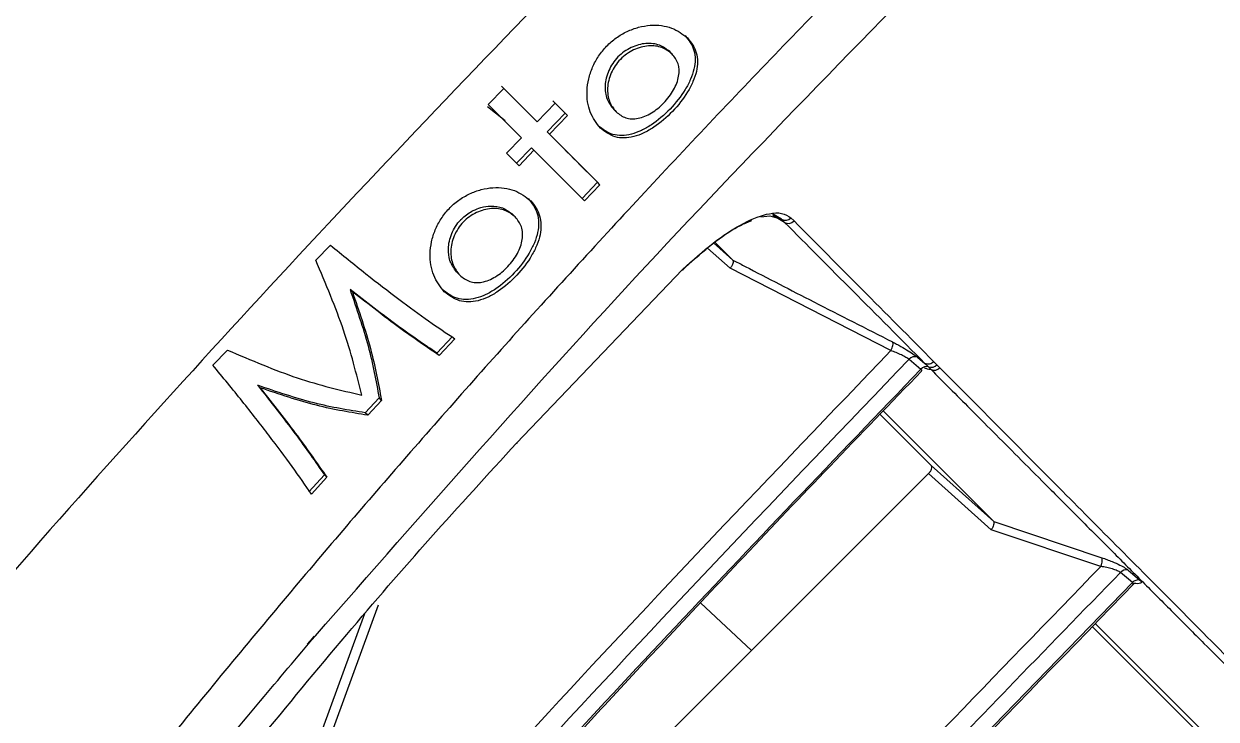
# Model space of a CAD drawing. Extents: x 400 to 501, y 484 to 634.
# Drawn here: x 412.33 to 415.374, y 580.521 to 582.297 of the extents above; entities that cross this region are included whole.
import ezdxf

# ---------------------------------------------------------------- set-up
doc = ezdxf.new("R2010")
doc.units = 0
doc.header["$MEASUREMENT"] = 0
doc.layers.add('DIM', color=3, linetype='Continuous')
doc.layers.add('GEOMETRY', color=3, linetype='Continuous', lineweight=25)

# ---------------------------------------------------------------- blocks, each defined once
blk = doc.blocks.new('2026 GRANDEE')
at = {"layer": 'GEOMETRY', "ltscale": 16}
for p, q in [((-36.4397, -14.6203), (-36.4458, -14.6141)), ((-36.9092, -14.7492), (-36.8694, -14.7085)), ((-36.8755, -14.7023), (-36.7905, -14.7874)), ((-36.8694, -14.7085), (-36.7843, -14.7935)), ((-36.8661, -14.7912), (-36.911, -14.7553)), ((-36.824, -14.8345), (-36.9092, -14.7492)), ((-36.7843, -14.7935), (-36.7383, -14.746)), ((-36.7444, -14.7399), (-36.713, -14.7714)), ((-36.7383, -14.746), (-36.7068, -14.7775)), ((-36.7843, -14.7935), (-36.7905, -14.7874)), ((-36.713, -14.7714), (-36.7589, -14.819)), ((-36.7068, -14.7775), (-36.7528, -14.8251)), ((-36.7068, -14.7775), (-36.713, -14.7714)), ((-36.5827, -14.7681), (-36.5888, -14.762)), ((-36.7528, -14.8251), (-36.7589, -14.819)), ((-36.8622, -14.874), (-36.824, -14.8345)), ((-36.8305, -14.9057), (-36.8622, -14.874)), ((-36.7985, -14.86), (-36.8367, -14.8996)), ((-36.7923, -14.8661), (-36.8305, -14.9057)), ((-36.7923, -14.8661), (-36.7985, -14.86)), ((-36.6299, -14.9481), (-36.6692, -14.9894)), ((-36.6238, -14.9542), (-36.663, -14.9956)), ((-36.6238, -14.9542), (-36.6299, -14.9481)), ((-36.8399, -15.0366), (-36.8461, -15.0304)), ((-36.2129, -15.0365), (-36.1902, -15.0337)), ((-36.1902, -15.0337), (-36.1604, -15.0426)), ((-36.1604, -15.0426), (-36.1848, -15.0281)), ((-36.1526, -15.0504), (-36.1823, -15.0327)), ((-36.2431, -15.0484), (-36.2364, -15.0453)), ((-36.1604, -15.0426), (-36.1526, -15.0504)), ((-36.1362, -15.039), (-36.1285, -15.0468)), ((-37.3494, -15.1471), (-37.3118, -15.1087)), ((-36.3492, -15.116), (-36.2913, -15.1678)), ((-36.2847, -15.1467), (-36.3336, -15.103)), ((-36.3306, -15.1006), (-36.2847, -15.1467)), ((-36.9816, -15.1857), (-36.9878, -15.1796)), ((-36.8367, -15.6142), (-36.413, -15.1711)), ((-36.413, -15.1711), (-36.4033, -15.1613)), ((-36.4128, -15.1722), (-36.4031, -15.1624)), ((-35.8814, -15.3781), (-36.2913, -15.1678)), ((-37.2558, -15.2278), (-37.2619, -15.2217)), ((-37.0003, -15.3417), (-37.0401, -15.3844)), ((-36.9942, -15.3478), (-37.0339, -15.3905)), ((-37.6125, -15.4148), (-37.5748, -15.3765)), ((-37.0339, -15.3905), (-37.0401, -15.3844)), ((-35.8348, -15.4002), (-35.8047, -15.4255)), ((-35.813, -15.3949), (-35.7942, -15.4108)), ((-35.8028, -15.4302), (-35.8027, -15.4295)), ((-35.7942, -15.4108), (-35.7848, -15.4195)), ((-35.7848, -15.4195), (-35.7787, -15.4263)), ((-35.7715, -15.4063), (-35.764, -15.4144)), ((-35.764, -15.4144), (-35.7561, -15.4219)), ((-37.4915, -15.4728), (-37.4976, -15.4666)), ((-37.1876, -15.4989), (-37.2229, -15.5369)), ((-37.1815, -15.5051), (-37.2167, -15.543)), ((-37.1815, -15.5051), (-37.1876, -15.4989)), ((-37.2167, -15.543), (-37.2229, -15.5369)), ((-35.7783, -15.6716), (-35.9091, -15.5407)), ((-35.9007, -15.532), (-35.6186, -15.8149)), ((-35.6186, -15.8149), (-35.7783, -15.6716)), ((-37.3273, -15.6955), (-37.3667, -15.7385)), ((-37.3212, -15.7016), (-37.3606, -15.7447)), ((-37.3212, -15.7016), (-37.3273, -15.6955)), ((-36.5309, -16.4378), (-35.7852, -15.6923)), ((-35.7852, -15.6923), (-35.625, -15.8361)), ((-35.6186, -15.8149), (-35.3426, -15.9071)), ((-35.3453, -15.9296), (-35.625, -15.8361)), ((-35.2648, -15.9707), (-35.295, -15.9448)), ((-35.2757, -15.9387), (-35.2457, -15.9645)), ((-37.1903, -16.0286), (-37.6576, -17.3113)), ((-36.3673, -16.0222), (-36.2371, -16.1441)), ((-37.6805, -17.3006), (-37.2238, -16.0497)), ((-35.1045, -16.3462), (-35.3665, -16.0839)), ((-35.3586, -16.0756), (-34.9469, -16.4881))]:
    blk.add_line(p, q, dxfattribs=at)
at = {"layer": 'GEOMETRY', "ltscale": 16, "flags": 128}
blk.add_lwpolyline([(-36.8367, -15.6142), (-36.8362, -15.6148), (-36.836, -15.6151), (-36.8362, -15.615), (-36.8366, -15.6148)], dxfattribs=at)
at = {"layer": 'GEOMETRY', "ltscale": 16}
for centre, radius, start, end in [((-36.1506, -15.0258), 0.0195, 239.6804, 317.2952), ((-36.1428, -15.0336), 0.0195, 239.6984, 317.268), ((-35.8203, -15.4126), 0.0191, 67.571, 139.5693), ((-35.79, -15.4383), 0.0195, 74.5021, 139.0683), ((-35.7784, -15.4006), 0.02, 251.4982, 316.4139), ((-35.7705, -15.4085), 0.0196, 245.3836, 317.096), ((-35.2802, -15.9579), 0.0197, 76.9119, 138.4971), ((-35.25, -15.9837), 0.0197, 77.3425, 138.478)]:
    blk.add_arc(centre, radius, start, end, dxfattribs=at)
for points, knots in [([(-40.5003, -15.8714), (-40.4458, -15.8151), (-40.3226, -15.6877), (-40.1408, -15.4997), (-39.9651, -15.3178), (-39.8201, -15.1678), (-39.7056, -15.0492), (-39.6194, -14.9601), (-39.5502, -14.8884), (-39.4511, -14.7859), (-39.3025, -14.6322), (-39.0935, -14.416), (-38.8443, -14.1584), (-38.5644, -13.8693), (-38.2653, -13.5609), (-37.9638, -13.2506), (-37.6617, -12.9402), (-37.3313, -12.6013), (-36.9741, -12.2355), (-36.5987, -11.8519), (-36.2427, -11.4888), (-35.9145, -11.1547), (-35.6645, -10.9006), (-35.4828, -10.716), (-35.3515, -10.5826), (-35.2026, -10.4314), (-35.0272, -10.2533), (-34.826, -10.049), (-34.5993, -9.8189), (-34.359, -9.575), (-34.1941, -9.4073), (-34.113, -9.3249)], [0, 0, 0, 0, 0.025706, 0.058116, 0.085771, 0.108674, 0.126547, 0.139842, 0.14935, 0.159222, 0.186616, 0.219484, 0.257819, 0.304206, 0.351452, 0.398756, 0.44612, 0.493545, 0.553989, 0.613827, 0.669581, 0.720778, 0.767425, 0.786508, 0.805714, 0.828802, 0.856129, 0.887695, 0.922828, 0.962064, 1, 1, 1, 1]), ([(-40.3706, -15.9417), (-40.3422, -15.9148), (-40.11, -15.6952), (-39.6744, -15.2761), (-39.065, -14.6861), (-38.4575, -14.0915), (-37.8521, -13.494), (-37.249, -12.8934), (-36.6483, -12.2902), (-36.0504, -11.6845), (-35.4555, -11.0767), (-34.8652, -10.4669), (-34.4262, -10.0105), (-34.187, -9.7575), (-34.1406, -9.7083)], [0, 0, 0, 0, 0.013438, 0.10981, 0.206183, 0.302486, 0.398732, 0.494983, 0.591271, 0.687581, 0.783942, 0.880359, 0.976777, 1, 1, 1, 1]), ([(-32.0826, -10.2807), (-32.4042, -10.5222), (-33.044, -11.0026), (-33.956, -11.7803), (-34.8417, -12.5767), (-35.7009, -13.3979), (-36.5348, -14.2323), (-37.3474, -15.0774), (-38.1302, -15.9429), (-38.8881, -16.8398), (-39.3585, -17.4672), (-39.595, -17.7827)], [0, 0, 0, 0, 0.113392, 0.225638, 0.337341, 0.448782, 0.560233, 0.669481, 0.778832, 0.888788, 1, 1, 1, 1]), ([(-31.6026, -10.7629), (-31.7346, -10.851), (-32.0014, -11.0291), (-32.3994, -11.3097), (-32.8003, -11.6038), (-33.2029, -11.9123), (-33.5956, -12.2261), (-34.0451, -12.6002), (-34.5554, -13.0457), (-35.1391, -13.5846), (-35.6554, -14.0878), (-36.0964, -14.5358), (-36.4532, -14.9108), (-36.7926, -15.2802), (-37.1149, -15.6435), (-37.4296, -16.0113), (-37.8042, -16.466), (-38.23, -17.0115), (-38.6902, -17.6387), (-38.9753, -18.0617), (-39.1157, -18.2701)], [0, 0, 0, 0, 0.044709, 0.090349, 0.13691, 0.184379, 0.232745, 0.277954, 0.348418, 0.422679, 0.500679, 0.550525, 0.598903, 0.645795, 0.691185, 0.735062, 0.781563, 0.856423, 0.929252, 1, 1, 1, 1]), ([(-37.3359, -12.5699), (-37.7534, -12.9998), (-38.3953, -13.6607), (-39.245, -14.5503), (-39.6809, -15.0064), (-39.8943, -15.2296)], [0, 0, 0, 0, 0.487216, 0.749024, 1, 1, 1, 1]), ([(-37.3502, -16.1064), (-37.0717, -15.7887), (-36.5147, -15.1534), (-35.9223, -14.551), (-35.626, -14.2499)], [0, 0, 0, 0, 0.499989, 1, 1, 1, 1]), ([(-36.6227, -14.8097), (-36.6325, -14.7969), (-36.652, -14.7715), (-36.659, -14.7238), (-36.6536, -14.6839), (-36.6435, -14.6538), (-36.6282, -14.6253), (-36.6077, -14.5997), (-36.5828, -14.5784), (-36.5549, -14.562), (-36.5252, -14.5511), (-36.4855, -14.5444), (-36.4379, -14.5504), (-36.4127, -14.5697), (-36.4, -14.5794)], [0, 0, 0, 0, 0.125007, 0.249245, 0.311997, 0.374621, 0.437086, 0.499444, 0.561819, 0.624321, 0.687034, 0.750014, 0.874728, 1, 1, 1, 1]), ([(-36.4061, -14.5733), (-36.3972, -14.5851), (-36.3838, -14.6028), (-36.3801, -14.6337), (-36.3829, -14.6586), (-36.3918, -14.6848), (-36.4102, -14.7199), (-36.4433, -14.7623), (-36.4841, -14.7971), (-36.5182, -14.8166), (-36.5439, -14.8263), (-36.5685, -14.8295), (-36.5991, -14.8261), (-36.6169, -14.8125), (-36.6288, -14.8035)], [0, 0, 0, 0, 0.125162, 0.187418, 0.249725, 0.31225, 0.374848, 0.499701, 0.624301, 0.686777, 0.749444, 0.812037, 0.874515, 1, 1, 1, 1]), ([(-36.4, -14.5794), (-36.391, -14.5912), (-36.3776, -14.609), (-36.374, -14.6398), (-36.3767, -14.6647), (-36.3857, -14.6909), (-36.4041, -14.7261), (-36.4372, -14.7684), (-36.4779, -14.8032), (-36.512, -14.8228), (-36.5377, -14.8324), (-36.5623, -14.8357), (-36.593, -14.8322), (-36.6108, -14.8187), (-36.6227, -14.8097)], [0, 0, 0, 0, 0.125162, 0.187418, 0.249725, 0.31225, 0.374848, 0.499701, 0.624301, 0.686777, 0.749444, 0.812037, 0.874515, 1, 1, 1, 1]), ([(-36.4458, -14.6141), (-36.4539, -14.6079), (-36.4701, -14.5955), (-36.5001, -14.5919), (-36.5252, -14.5962), (-36.5441, -14.6032), (-36.5621, -14.6137), (-36.5783, -14.6275), (-36.5917, -14.644), (-36.6018, -14.6624), (-36.6084, -14.6817), (-36.612, -14.7072), (-36.6078, -14.7375), (-36.5952, -14.7538), (-36.5888, -14.762)], [0, 0, 0, 0, 0.124907, 0.249151, 0.311991, 0.374602, 0.436982, 0.499268, 0.561581, 0.624083, 0.686883, 0.749881, 0.874629, 1, 1, 1, 1]), ([(-36.4397, -14.6203), (-36.4478, -14.6141), (-36.464, -14.6016), (-36.4939, -14.598), (-36.519, -14.6023), (-36.538, -14.6094), (-36.556, -14.6199), (-36.5722, -14.6336), (-36.5856, -14.6502), (-36.5956, -14.6686), (-36.6022, -14.6879), (-36.6059, -14.7134), (-36.6016, -14.7436), (-36.589, -14.76), (-36.5827, -14.7681)], [0, 0, 0, 0, 0.124907, 0.249151, 0.311991, 0.374602, 0.436982, 0.499268, 0.561581, 0.624083, 0.686883, 0.749881, 0.874629, 1, 1, 1, 1]), ([(-36.5827, -14.7681), (-36.5749, -14.7742), (-36.5633, -14.7832), (-36.5431, -14.7864), (-36.5268, -14.7853), (-36.5096, -14.7801), (-36.4924, -14.7713), (-36.4758, -14.7596), (-36.4603, -14.7454), (-36.4468, -14.7294), (-36.4356, -14.7122), (-36.4273, -14.6945), (-36.4208, -14.6712), (-36.4219, -14.6436), (-36.4337, -14.6281), (-36.4397, -14.6203)], [0, 0, 0, 0, 0.124952, 0.187105, 0.249536, 0.312248, 0.374811, 0.437331, 0.499774, 0.562208, 0.624703, 0.687287, 0.750136, 0.874667, 1, 1, 1, 1]), ([(-36.7589, -14.819), (-36.7347, -14.8432), (-36.686, -14.8919), (-36.6486, -14.9293), (-36.6299, -14.9481)], [0, 0, 0, 0, 0.498284, 1, 1, 1, 1]), ([(-36.7528, -14.8251), (-36.7285, -14.8494), (-36.6799, -14.8981), (-36.6425, -14.9355), (-36.6238, -14.9542)], [0, 0, 0, 0, 0.498284, 1, 1, 1, 1]), ([(-36.663, -14.9956), (-36.6817, -14.9768), (-36.7192, -14.9393), (-36.768, -14.8905), (-36.7923, -14.8661)], [0, 0, 0, 0, 0.499928, 1, 1, 1, 1]), ([(-37.0213, -15.2276), (-37.0314, -15.2146), (-37.0515, -15.1887), (-37.0594, -15.1403), (-37.0547, -15.1), (-37.0451, -15.0695), (-37.0301, -15.0407), (-37.0099, -15.0147), (-36.985, -14.9931), (-36.9569, -14.9767), (-36.9271, -14.9658), (-36.8871, -14.9593), (-36.8391, -14.9657), (-36.8134, -14.9854), (-36.8006, -14.9953)], [0, 0, 0, 0, 0.1249588, 0.249241, 0.3120458, 0.3746691, 0.4370882, 0.4994107, 0.5617675, 0.6242506, 0.6869664, 0.7499719, 0.8747142, 1, 1, 1, 1]), ([(-36.8067, -14.9892), (-36.7976, -15.0012), (-36.7838, -15.0192), (-36.7796, -15.0505), (-36.7819, -15.0758), (-36.7905, -15.1024), (-36.8083, -15.1381), (-36.8409, -15.181), (-36.8814, -15.2162), (-36.9155, -15.2359), (-36.9413, -15.2455), (-36.9661, -15.2485), (-36.9971, -15.2446), (-37.0153, -15.2307), (-37.0274, -15.2214)], [0, 0, 0, 0, 0.12515, 0.187398, 0.249723, 0.312277, 0.374881, 0.499698, 0.624308, 0.686785, 0.749416, 0.811971, 0.874454, 1, 1, 1, 1]), ([(-36.8006, -14.9953), (-36.7914, -15.0073), (-36.7777, -15.0253), (-36.7735, -15.0567), (-36.7758, -15.0819), (-36.7843, -15.1085), (-36.8022, -15.1442), (-36.8347, -15.1872), (-36.8753, -15.2224), (-36.9094, -15.242), (-36.9352, -15.2516), (-36.96, -15.2546), (-36.991, -15.2508), (-37.0091, -15.2369), (-37.0213, -15.2276)], [0, 0, 0, 0, 0.12515, 0.187398, 0.249723, 0.312277, 0.374881, 0.499698, 0.624308, 0.686785, 0.749416, 0.811971, 0.874454, 1, 1, 1, 1]), ([(-36.9878, -15.1796), (-36.9943, -15.1713), (-37.0019, -15.1618), (-37.0092, -15.1404), (-37.0118, -15.1223), (-37.009, -15.0986), (-37.0028, -15.0791), (-36.9931, -15.0604), (-36.9841, -15.0489), (-36.9775, -15.042), (-36.9679, -15.0326), (-36.9508, -15.0209), (-36.9261, -15.0113), (-36.9, -15.0075), (-36.8699, -15.012), (-36.8543, -15.024), (-36.8461, -15.0304)], [0, 0, 0, 0, 0.124275, 0.145267, 0.248901, 0.311563, 0.374074, 0.436855, 0.499406, 0.501771, 0.52099, 0.617745, 0.683258, 0.764543, 0.874669, 1, 1, 1, 1]), ([(-36.8399, -15.0366), (-36.8481, -15.0302), (-36.8646, -15.0175), (-36.8948, -15.0136), (-36.9201, -15.0178), (-36.9391, -15.0248), (-36.9572, -15.0354), (-36.9734, -15.0493), (-36.9866, -15.066), (-36.9964, -15.0847), (-37.0027, -15.1042), (-37.0059, -15.13), (-37.0011, -15.1607), (-36.9881, -15.1773), (-36.9816, -15.1857)], [0, 0, 0, 0, 0.124875, 0.249119, 0.311989, 0.374595, 0.436946, 0.499214, 0.561521, 0.624034, 0.686862, 0.749857, 0.874606, 1, 1, 1, 1]), ([(-36.4033, -15.1613), (-36.3771, -15.1383), (-36.3269, -15.0942), (-36.2521, -15.0475), (-36.1968, -15.0269), (-36.1573, -15.0251), (-36.1436, -15.0342), (-36.1362, -15.039)], [0, 0, 0, 0, 0.23039, 0.441247, 0.685504, 0.832404, 1, 1, 1, 1]), ([(-36.9816, -15.1857), (-36.9737, -15.1919), (-36.9619, -15.2011), (-36.9415, -15.2047), (-36.9251, -15.2037), (-36.9078, -15.1985), (-36.8905, -15.1897), (-36.8739, -15.1779), (-36.8586, -15.1635), (-36.8452, -15.1473), (-36.8342, -15.1299), (-36.8262, -15.1119), (-36.8201, -15.0883), (-36.8216, -15.0603), (-36.8338, -15.0445), (-36.8399, -15.0366)], [0, 0, 0, 0, 0.124936, 0.187071, 0.249503, 0.312225, 0.374781, 0.437294, 0.499737, 0.562165, 0.62465, 0.687242, 0.750123, 0.874681, 1, 1, 1, 1]), ([(-36.4057, -15.1649), (-36.3825, -15.1442), (-36.3365, -15.1031), (-36.2795, -15.0637), (-36.2526, -15.0524), (-36.2431, -15.0484)], [0, 0, 0, 0, 0.395157, 0.786823, 1, 1, 1, 1]), ([(-36.1526, -15.0504), (-36.0951, -15.1082), (-35.9803, -15.2236), (-35.8561, -15.3485), (-35.7942, -15.4108)], [0, 0, 0, 0, 0.501212, 1, 1, 1, 1]), ([(-36.1285, -15.0468), (-36.0713, -15.1043), (-35.9569, -15.2194), (-35.8333, -15.344), (-35.7715, -15.4063)], [0, 0, 0, 0, 0.500016, 1, 1, 1, 1]), ([(-37.3118, -15.1087), (-37.2814, -15.1335), (-37.2206, -15.1829), (-37.1364, -15.2478), (-37.0589, -15.3046), (-37.0158, -15.3334), (-36.9942, -15.3478)], [0, 0, 0, 0, 0.250827, 0.500686, 0.749471, 1, 1, 1, 1]), ([(-37.2321, -15.4915), (-37.2455, -15.4372), (-37.2725, -15.3285), (-37.3237, -15.2077), (-37.3494, -15.1471)], [0, 0, 0, 0, 0.498621, 1, 1, 1, 1]), ([(-36.2847, -15.1467), (-36.2844, -15.1472), (-36.2838, -15.1481), (-36.2836, -15.1509), (-36.2844, -15.1551), (-36.2866, -15.1602), (-36.289, -15.1645), (-36.2905, -15.1667), (-36.2913, -15.1678)], [0, 0, 0, 0, 0.13988, 0.272438, 0.507787, 0.73836, 0.866271, 1, 1, 1, 1]), ([(-36.2847, -15.1467), (-36.2834, -15.1474), (-36.273, -15.1528), (-36.2042, -15.1885), (-36.0696, -15.2579), (-35.944, -15.3218), (-35.8769, -15.3559)], [0, 0, 0, 0, 0.009299, 0.077021, 0.507617, 1, 1, 1, 1]), ([(-36.413, -15.1711), (-36.4128, -15.1716), (-36.4123, -15.1723), (-36.4128, -15.1721), (-36.413, -15.1721)], [0, 0, 0, 0, 0.651961, 1, 1, 1, 1]), ([(-36.4035, -15.1624), (-36.4033, -15.1625), (-36.4027, -15.1627), (-36.4031, -15.1619), (-36.4033, -15.1613)], [0, 0, 0, 0, 0.251118, 1, 1, 1, 1]), ([(-37.0401, -15.3844), (-37.0723, -15.3626), (-37.1368, -15.3189), (-37.2202, -15.2541), (-37.2619, -15.2217)], [0, 0, 0, 0, 0.4991736, 1, 1, 1, 1]), ([(-37.2619, -15.2217), (-37.2451, -15.2707), (-37.2116, -15.3687), (-37.1956, -15.4556), (-37.1876, -15.4989)], [0, 0, 0, 0, 0.500962, 1, 1, 1, 1]), ([(-37.2558, -15.2278), (-37.239, -15.2769), (-37.2055, -15.3749), (-37.1895, -15.4617), (-37.1815, -15.5051)], [0, 0, 0, 0, 0.500962, 1, 1, 1, 1]), ([(-37.0339, -15.3905), (-37.0662, -15.3687), (-37.1307, -15.3251), (-37.214, -15.2603), (-37.2558, -15.2278)], [0, 0, 0, 0, 0.4991736, 1, 1, 1, 1]), ([(-35.8814, -15.3781), (-35.8808, -15.3769), (-35.8795, -15.3745), (-35.8775, -15.3698), (-35.8759, -15.3644), (-35.8755, -15.36), (-35.876, -15.3572), (-35.8766, -15.3564), (-35.8769, -15.3559)], [0, 0, 0, 0, 0.136828, 0.267138, 0.5, 0.732862, 0.863172, 1, 1, 1, 1]), ([(-35.8769, -15.3559), (-35.8735, -15.3577), (-35.8666, -15.3612), (-35.8595, -15.3652), (-35.8559, -15.3672)], [0, 0, 0, 0, 0.496588, 1, 1, 1, 1]), ([(-35.8559, -15.3672), (-35.8494, -15.371), (-35.8366, -15.3784), (-35.8215, -15.3883), (-35.8156, -15.3929), (-35.813, -15.3949)], [0, 0, 0, 0, 0.368496, 0.72258, 1, 1, 1, 1]), ([(-37.7155, -17.4542), (-37.4097, -17.105), (-36.7981, -16.4067), (-36.1559, -15.7357), (-35.8348, -15.4002)], [0, 0, 0, 0, 0.500027, 1, 1, 1, 1]), ([(-35.8814, -15.3781), (-36.1841, -15.6943), (-36.7896, -16.3267), (-37.3682, -16.9831), (-37.6576, -17.3113)], [0, 0, 0, 0, 0.49994, 1, 1, 1, 1]), ([(-37.5748, -15.3765), (-37.5143, -15.4024), (-37.3932, -15.4543), (-37.2859, -15.4791), (-37.2321, -15.4915)], [0, 0, 0, 0, 0.49898, 1, 1, 1, 1]), ([(-35.8348, -15.4002), (-35.8359, -15.3994), (-35.838, -15.3979), (-35.8443, -15.3943), (-35.8542, -15.3892), (-35.8678, -15.383), (-35.8769, -15.3798), (-35.8814, -15.3781)], [0, 0, 0, 0, 0.119735, 0.242602, 0.495149, 0.750283, 1, 1, 1, 1]), ([(-35.8047, -15.4255), (-36.0208, -15.6509), (-36.453, -16.1017), (-37.0864, -16.7918), (-37.4963, -17.2624), (-37.7013, -17.4977)], [0, 0, 0, 0, 0.333307, 0.666645, 1, 1, 1, 1]), ([(-37.685, -17.4857), (-37.6352, -17.428), (-37.5334, -17.3099), (-37.3845, -17.1398), (-37.245, -16.982), (-37.1238, -16.8463), (-37.0213, -16.7323), (-36.9346, -16.6364), (-36.8457, -16.5386), (-36.7393, -16.4224), (-36.6032, -16.2746), (-36.4396, -16.0987), (-36.2482, -15.8952), (-36.0333, -15.6689), (-35.8812, -15.5115), (-35.8029, -15.4304)], [0, 0, 0, 0, 0.082011, 0.16789, 0.243477, 0.308772, 0.363775, 0.408487, 0.447955, 0.505978, 0.578068, 0.664223, 0.764442, 0.878725, 1, 1, 1, 1]), ([(-37.3606, -15.7447), (-37.3762, -15.7219), (-37.4074, -15.6762), (-37.4677, -15.5954), (-37.5357, -15.5082), (-37.5868, -15.446), (-37.6125, -15.4148)], [0, 0, 0, 0, 0.249013, 0.499921, 0.749431, 1, 1, 1, 1]), ([(-35.8034, -15.43), (-35.8026, -15.4297), (-35.8014, -15.4293), (-35.8024, -15.4275), (-35.8039, -15.4262), (-35.8047, -15.4255)], [0, 0, 0, 0, 0.413655, 0.709877, 1, 1, 1, 1]), ([(-35.7787, -15.4263), (-35.7794, -15.4266), (-35.781, -15.427), (-35.787, -15.4254), (-35.7921, -15.4237), (-35.7953, -15.4224), (-35.7957, -15.4222)], [0, 0, 0, 0, 0.334972, 0.684621, 0.969488, 1, 1, 1, 1]), ([(-35.7715, -15.4063), (-35.7731, -15.4077), (-35.7763, -15.4105), (-35.7823, -15.4126), (-35.7886, -15.4129), (-35.7923, -15.4115), (-35.7942, -15.4108)], [0, 0, 0, 0, 0.243433, 0.5, 0.756567, 1, 1, 1, 1]), ([(-35.7787, -15.4263), (-35.763, -15.4422), (-35.73, -15.4753), (-35.6773, -15.5283), (-35.619, -15.5868), (-35.5549, -15.6512), (-35.4848, -15.7216), (-35.4047, -15.802), (-35.322, -15.885), (-35.2387, -15.9686), (-35.1608, -16.0468), (-35.0842, -16.1236), (-35.0194, -16.1885), (-34.966, -16.2421), (-34.9212, -16.287), (-34.8734, -16.3349), (-34.8227, -16.3857), (-34.7689, -16.4396), (-34.6867, -16.5217), (-34.577, -16.6315), (-34.4309, -16.7777), (-34.2732, -16.9357), (-34.1028, -17.1065), (-33.9297, -17.2799), (-33.7931, -17.4166), (-33.6944, -17.5154), (-33.6325, -17.5774), (-33.5683, -17.6416), (-33.5017, -17.7083), (-33.4326, -17.7774), (-33.3757, -17.8344), (-33.3317, -17.8784), (-33.2944, -17.9157), (-33.2445, -17.9656), (-33.1766, -18.0335), (-33.0924, -18.1177), (-32.9915, -18.2186), (-32.9177, -18.2924), (-32.8781, -18.3319)], [0, 0, 0, 0, 0.020725, 0.043459, 0.068203, 0.094956, 0.123719, 0.154491, 0.191833, 0.221797, 0.251605, 0.281257, 0.308509, 0.323986, 0.340419, 0.35781, 0.376156, 0.395459, 0.415718, 0.463883, 0.511317, 0.567458, 0.624789, 0.681766, 0.736941, 0.755717, 0.775071, 0.795005, 0.815518, 0.83661, 0.858281, 0.867298, 0.876345, 0.891857, 0.911979, 0.93671, 0.96605, 1, 1, 1, 1]), ([(-35.7561, -15.4219), (-35.6597, -15.519), (-35.4669, -15.7132), (-35.1485, -16.0342), (-34.8122, -16.3728), (-34.4585, -16.7278), (-34.0891, -17.0987), (-33.7003, -17.4873), (-33.2932, -17.8931), (-33.0038, -18.1814), (-32.859, -18.3256)], [0, 0, 0, 0, 0.124988, 0.249985, 0.374989, 0.499998, 0.625005, 0.750009, 0.875008, 1, 1, 1, 1]), ([(-37.4976, -15.4666), (-37.4642, -15.5092), (-37.3973, -15.5944), (-37.3506, -15.6618), (-37.3273, -15.6955)], [0, 0, 0, 0, 0.499752, 1, 1, 1, 1]), ([(-37.2229, -15.5369), (-37.2654, -15.5301), (-37.3506, -15.5165), (-37.4486, -15.4833), (-37.4976, -15.4666)], [0, 0, 0, 0, 0.498906, 1, 1, 1, 1]), ([(-37.4915, -15.4728), (-37.458, -15.5154), (-37.3911, -15.6006), (-37.3445, -15.6679), (-37.3212, -15.7016)], [0, 0, 0, 0, 0.499752, 1, 1, 1, 1]), ([(-37.2167, -15.543), (-37.2592, -15.5362), (-37.3444, -15.5226), (-37.4424, -15.4894), (-37.4915, -15.4728)], [0, 0, 0, 0, 0.498906, 1, 1, 1, 1]), ([(-37.4969, -16.3769), (-37.4219, -16.2854), (-37.2778, -16.1099), (-37.0572, -15.8555), (-36.9102, -15.6947), (-36.8367, -15.6142)], [0, 0, 0, 0, 0.352414, 0.676106, 1, 1, 1, 1]), ([(-35.7852, -15.6923), (-35.7835, -15.6904), (-35.78, -15.6866), (-35.7772, -15.6804), (-35.7762, -15.6749), (-35.7776, -15.6727), (-35.7783, -15.6716)], [0, 0, 0, 0, 0.248062, 0.497349, 0.746644, 1, 1, 1, 1]), ([(-35.6187, -15.8149), (-35.6183, -15.8158), (-35.6177, -15.8176), (-35.6187, -15.823), (-35.6211, -15.8294), (-35.6237, -15.8338), (-35.625, -15.8361)], [0, 0, 0, 0, 0.251719, 0.500573, 0.73882, 1, 1, 1, 1]), ([(-35.3453, -15.9296), (-35.3448, -15.9283), (-35.3439, -15.9258), (-35.3426, -15.921), (-35.3416, -15.9156), (-35.3414, -15.9112), (-35.3418, -15.9085), (-35.3423, -15.9076), (-35.3426, -15.9071)], [0, 0, 0, 0, 0.136444, 0.266535, 0.5, 0.733465, 0.863556, 1, 1, 1, 1]), ([(-35.3426, -15.9071), (-35.3382, -15.9086), (-35.3295, -15.9116), (-35.3208, -15.9151), (-35.3164, -15.9169)], [0, 0, 0, 0, 0.498666, 1, 1, 1, 1]), ([(-35.3164, -15.9169), (-35.3164, -15.9169), (-35.3093, -15.9197), (-35.2971, -15.9255), (-35.283, -15.9331), (-35.278, -15.937), (-35.2757, -15.9387)], [0, 0, 0, 0, 0.000122, 0.407144, 0.739908, 1, 1, 1, 1]), ([(-36.9986, -17.7566), (-36.8682, -17.6129), (-36.617, -17.3358), (-36.2493, -16.9406), (-35.9076, -16.5791), (-35.5927, -16.2506), (-35.3909, -16.0434), (-35.295, -15.9448)], [0, 0, 0, 0, 0.2341143, 0.4511775, 0.6511747, 0.834112, 1, 1, 1, 1]), ([(-35.3453, -15.9296), (-35.6127, -16.2054), (-36.1475, -16.7571), (-36.667, -17.3231), (-36.9267, -17.6061)], [0, 0, 0, 0, 0.499948, 1, 1, 1, 1]), ([(-35.295, -15.9448), (-35.296, -15.9441), (-35.2982, -15.9426), (-35.3049, -15.9395), (-35.3156, -15.9358), (-35.3303, -15.9318), (-35.3403, -15.9303), (-35.3453, -15.9296)], [0, 0, 0, 0, 0.117216, 0.238096, 0.488523, 0.744789, 1, 1, 1, 1]), ([(-35.2648, -15.9707), (-35.5549, -16.27), (-36.1351, -16.8686), (-36.6968, -17.4843), (-36.9776, -17.7922)], [0, 0, 0, 0, 0.499975, 1, 1, 1, 1]), ([(-36.9513, -17.7707), (-36.7054, -17.5007), (-36.1513, -16.8925), (-35.5786, -16.3015), (-35.2601, -15.9728)], [0, 0, 0, 0, 0.443824, 1, 1, 1, 1]), ([(-35.2648, -15.9766), (-35.2638, -15.976), (-35.262, -15.975), (-35.2626, -15.9728), (-35.264, -15.9714), (-35.2648, -15.9707)], [0, 0, 0, 0, 0.409927, 0.708552, 1, 1, 1, 1]), ([(-35.2457, -15.9645), (-35.2439, -15.9664), (-35.2406, -15.97), (-35.2431, -15.973), (-35.2502, -15.9737), (-35.2571, -15.9733), (-35.2609, -15.9726), (-35.2614, -15.9725)], [0, 0, 0, 0, 0.264104, 0.501478, 0.7878, 0.972734, 1, 1, 1, 1]), ([(-37.9663, -16.8737), (-37.8549, -16.7281), (-37.6559, -16.468), (-37.4436, -16.2169), (-37.3502, -16.1064)], [0, 0, 0, 0, 0.559966, 1, 1, 1, 1]), ([(-37.3534, -16.1073), (-37.3563, -16.1108), (-37.3623, -16.1177), (-37.3682, -16.1247), (-37.3711, -16.1282)], [0, 0, 0, 0, 0.499998, 1, 1, 1, 1])]:
    blk.add_open_spline(points, degree=3, knots=knots, dxfattribs=at)

msp = doc.modelspace()

# ---------------------------------------------------------------- block references
at = {"layer": 'DIM'}
msp.add_blockref('2026 GRANDEE', (450.4248, 596.8403), dxfattribs=at)

doc.saveas('drawing.dxf')
